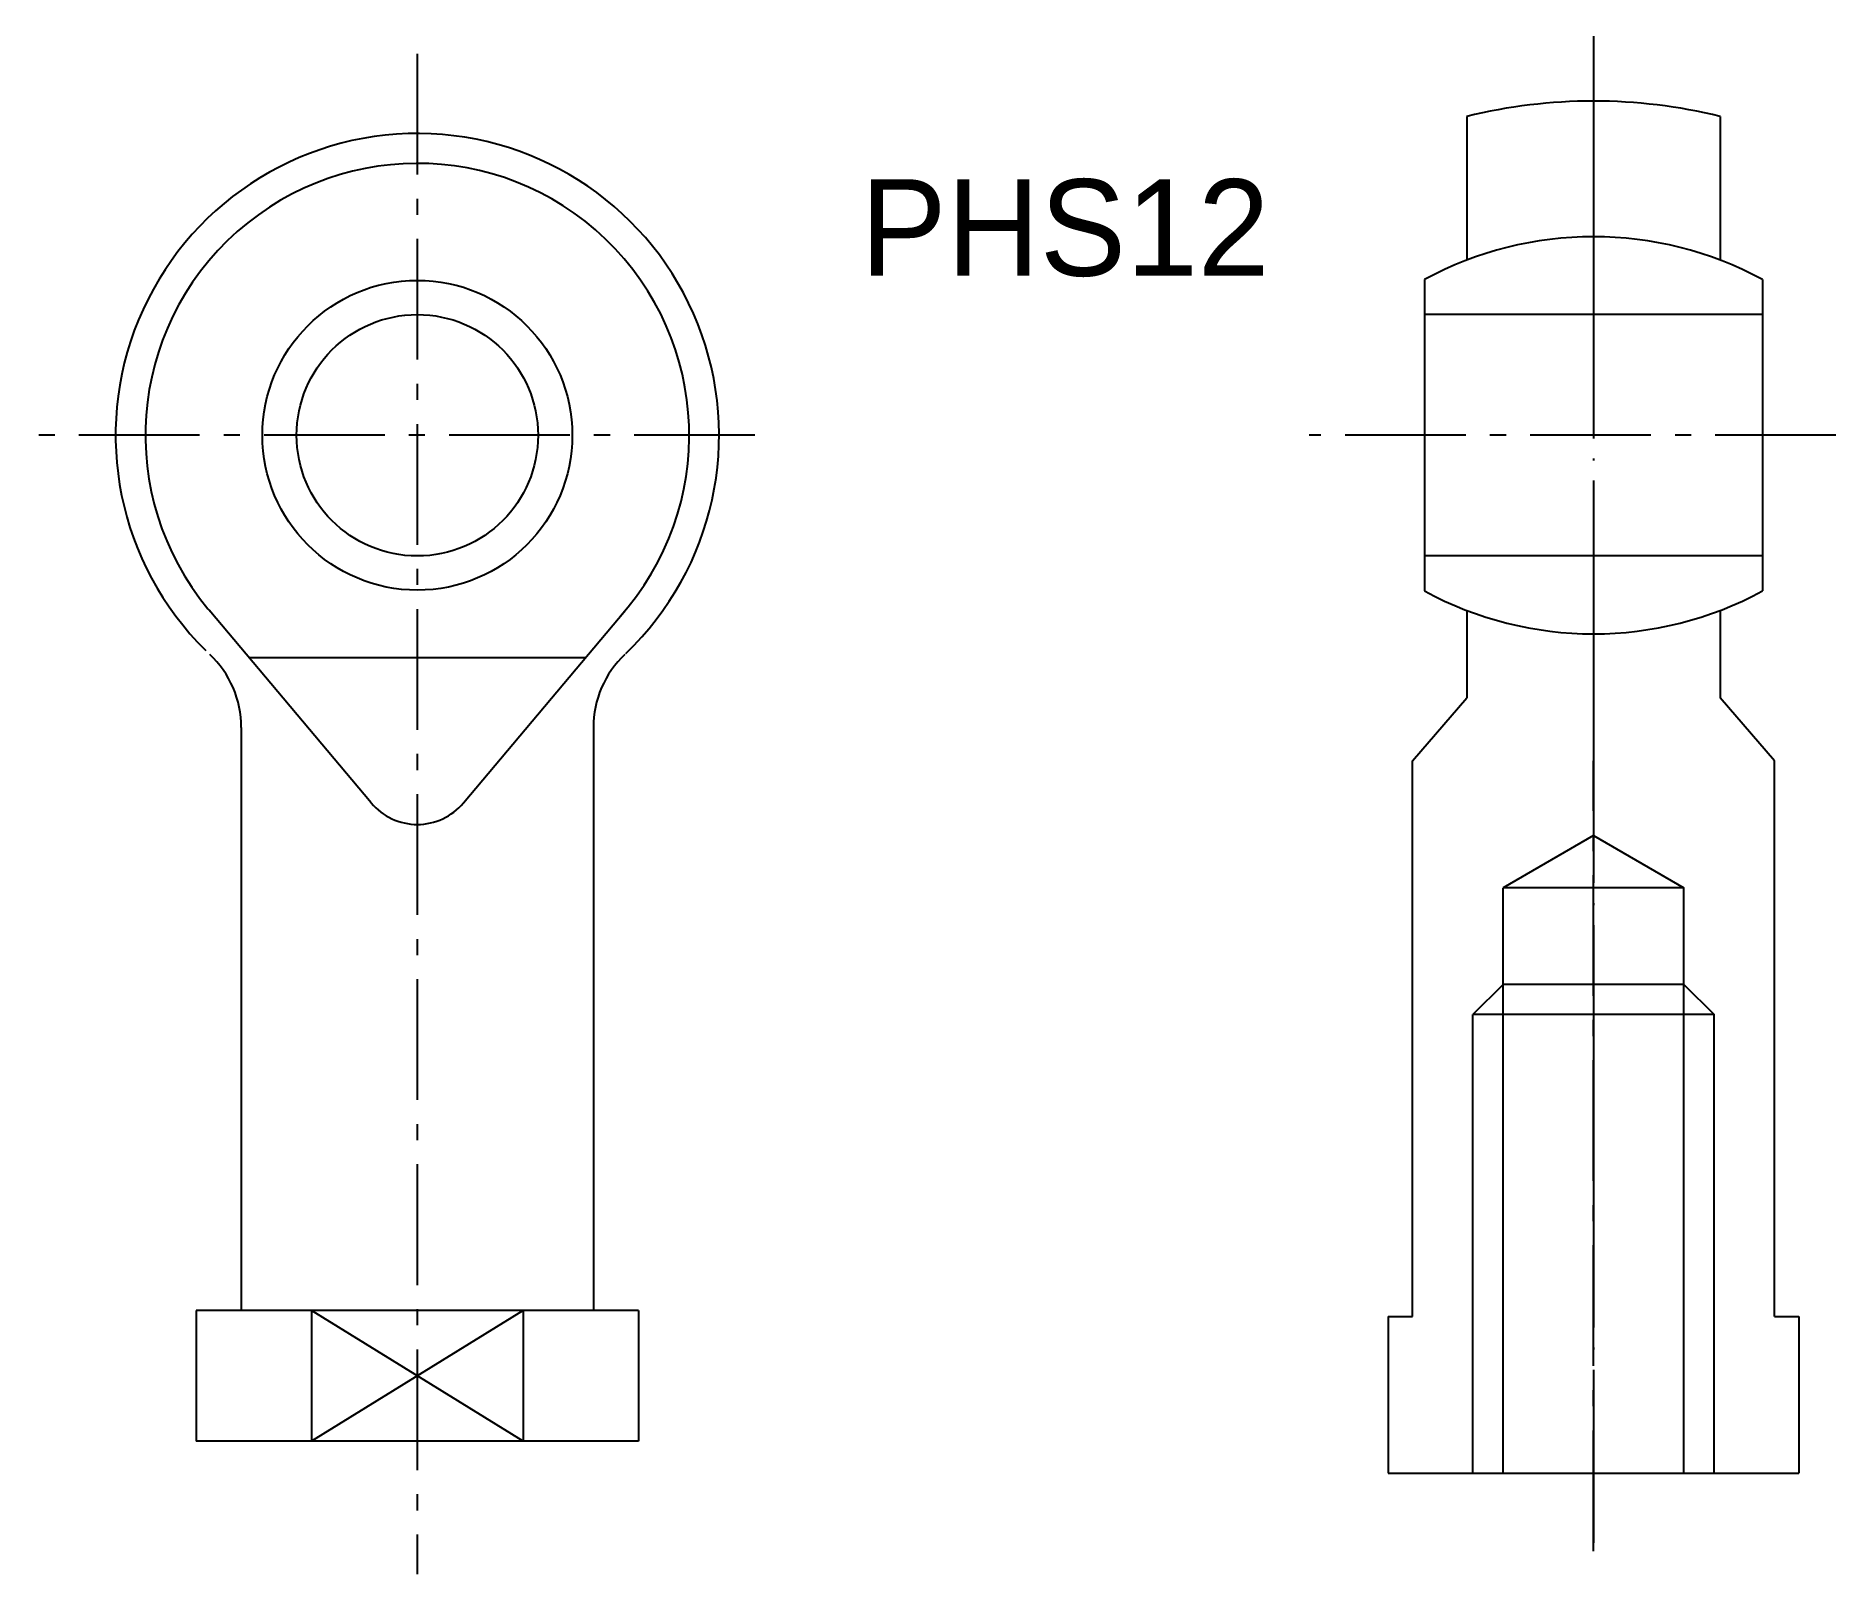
# Model space of a CAD drawing. Extents: x 1395.5 to 1485, y 853.3 to 929.7.
import ezdxf

# ---------------------------------------------------------------- set-up
doc = ezdxf.new("R2010")
doc.units = 0
doc.header["$MEASUREMENT"] = 0
doc.linetypes.add('CENTER', pattern=[22, 20, -1, 0, -1])
doc.linetypes.add('SCENTER', pattern=[9.2, 6, -1.2, 0.8, -1.2])
for name, color, linetype in [('CEN', 1, 'CENTER'), ('CON', 2, 'CONTINUOUS'), ('SCEN', 1, 'SCENTER'), ('UTI', 7, 'CONTINUOUS')]:
    doc.layers.add(name, color=color, linetype=linetype)

msp = doc.modelspace()

# ---------------------------------------------------------------- linework, layer by layer
at = {"layer": 'CEN'}
msp.add_line((1472.948, 929.711), (1472.948, 854.799), dxfattribs=at)
at = {"layer": 'CON'}
for p, q in [((1466.648, 925.715), (1466.648, 918.571)), ((1479.248, 925.715), (1479.248, 918.571)), ((1464.548, 917.604), (1464.548, 902.124)), ((1481.348, 917.604), (1481.348, 902.124)), ((1481.348, 915.864), (1464.548, 915.864)), ((1481.348, 903.864), (1464.548, 903.864)), ((1412.186, 891.588), (1404.136, 901.171)), ((1416.78, 891.588), (1424.831, 901.171)), ((1466.648, 901.157), (1466.648, 896.804)), ((1479.248, 901.157), (1479.248, 896.804)), ((1406.109, 898.822), (1422.857, 898.822)), ((1463.948, 893.684), (1466.648, 896.804)), ((1481.948, 893.684), (1479.248, 896.804)), ((1405.733, 895.341), (1405.733, 866.364)), ((1423.233, 895.341), (1423.233, 866.364)), ((1463.948, 866.064), (1463.948, 893.684)), ((1481.948, 866.064), (1481.948, 893.684)), ((1425.483, 866.364), (1403.483, 866.364)), ((1403.483, 866.364), (1403.483, 859.864)), ((1419.747, 859.864), (1409.219, 866.364)), ((1419.747, 866.364), (1409.219, 859.864)), ((1409.219, 866.364), (1409.219, 859.864)), ((1419.747, 866.364), (1419.747, 859.864)), ((1425.483, 866.364), (1425.483, 859.864)), ((1462.748, 866.064), (1462.748, 858.264)), ((1462.748, 866.064), (1463.948, 866.064)), ((1481.948, 866.064), (1483.148, 866.064)), ((1483.148, 866.064), (1483.148, 858.264)), ((1425.483, 859.864), (1403.483, 859.864)), ((1462.748, 858.264), (1483.148, 858.264))]:
    msp.add_line(p, q, dxfattribs=at)
for radius in [7.7, 6]:
    msp.add_circle((1414.483, 909.864), radius, dxfattribs=at)
for centre, radius, start, end in [((1472.948, 899.992), 26.484, 76.23824, 103.76158), ((1414.483, 909.864), 15, 313.6964, 225.46397), ((1414.483, 909.864), 13.514, 317.9962, 222.52215), ((1472.948, 902.124), 17.612, 61.51405, 118.48576), ((1472.948, 917.604), 17.612, 241.51424, 298.48595), ((1400.733, 895.341), 5, 0, 46.56746), ((1428.233, 895.341), 5, 133.43254, 180), ((1414.483, 893.518), 3, 220.03296, 319.96704)]:
    msp.add_arc(centre, radius, start, end, dxfattribs=at)
at = {"layer": 'SCEN'}
for p, q in [((1414.483, 928.822), (1414.483, 853.257)), ((1431.263, 909.864), (1395.528, 909.864)), ((1485.002, 909.864), (1458.819, 909.864)), ((1472.948, 854.397), (1472.948, 893.684))]:
    msp.add_line(p, q, dxfattribs=at)
at = {"layer": 'UTI'}
for p, q in [((1472.948, 889.963), (1468.45, 887.367)), ((1472.948, 889.963), (1477.445, 887.367)), ((1468.45, 858.264), (1468.45, 887.367)), ((1477.445, 887.367), (1468.45, 887.367)), ((1477.445, 858.264), (1477.445, 887.367)), ((1468.45, 882.567), (1466.948, 881.064)), ((1477.445, 882.567), (1468.45, 882.567)), ((1477.445, 882.567), (1478.948, 881.064)), ((1466.948, 858.264), (1466.948, 881.064)), ((1478.948, 881.064), (1466.948, 881.064)), ((1478.948, 858.264), (1478.948, 881.064))]:
    msp.add_line(p, q, dxfattribs=at)

# ---------------------------------------------------------------- texts
at = {"layer": 'CON', "insert": (1436.512, 922.59), "char_height": 4.8, "width": 7.284, "attachment_point": 1}
msp.add_mtext('PHS12', dxfattribs=at)

doc.saveas('drawing.dxf')
